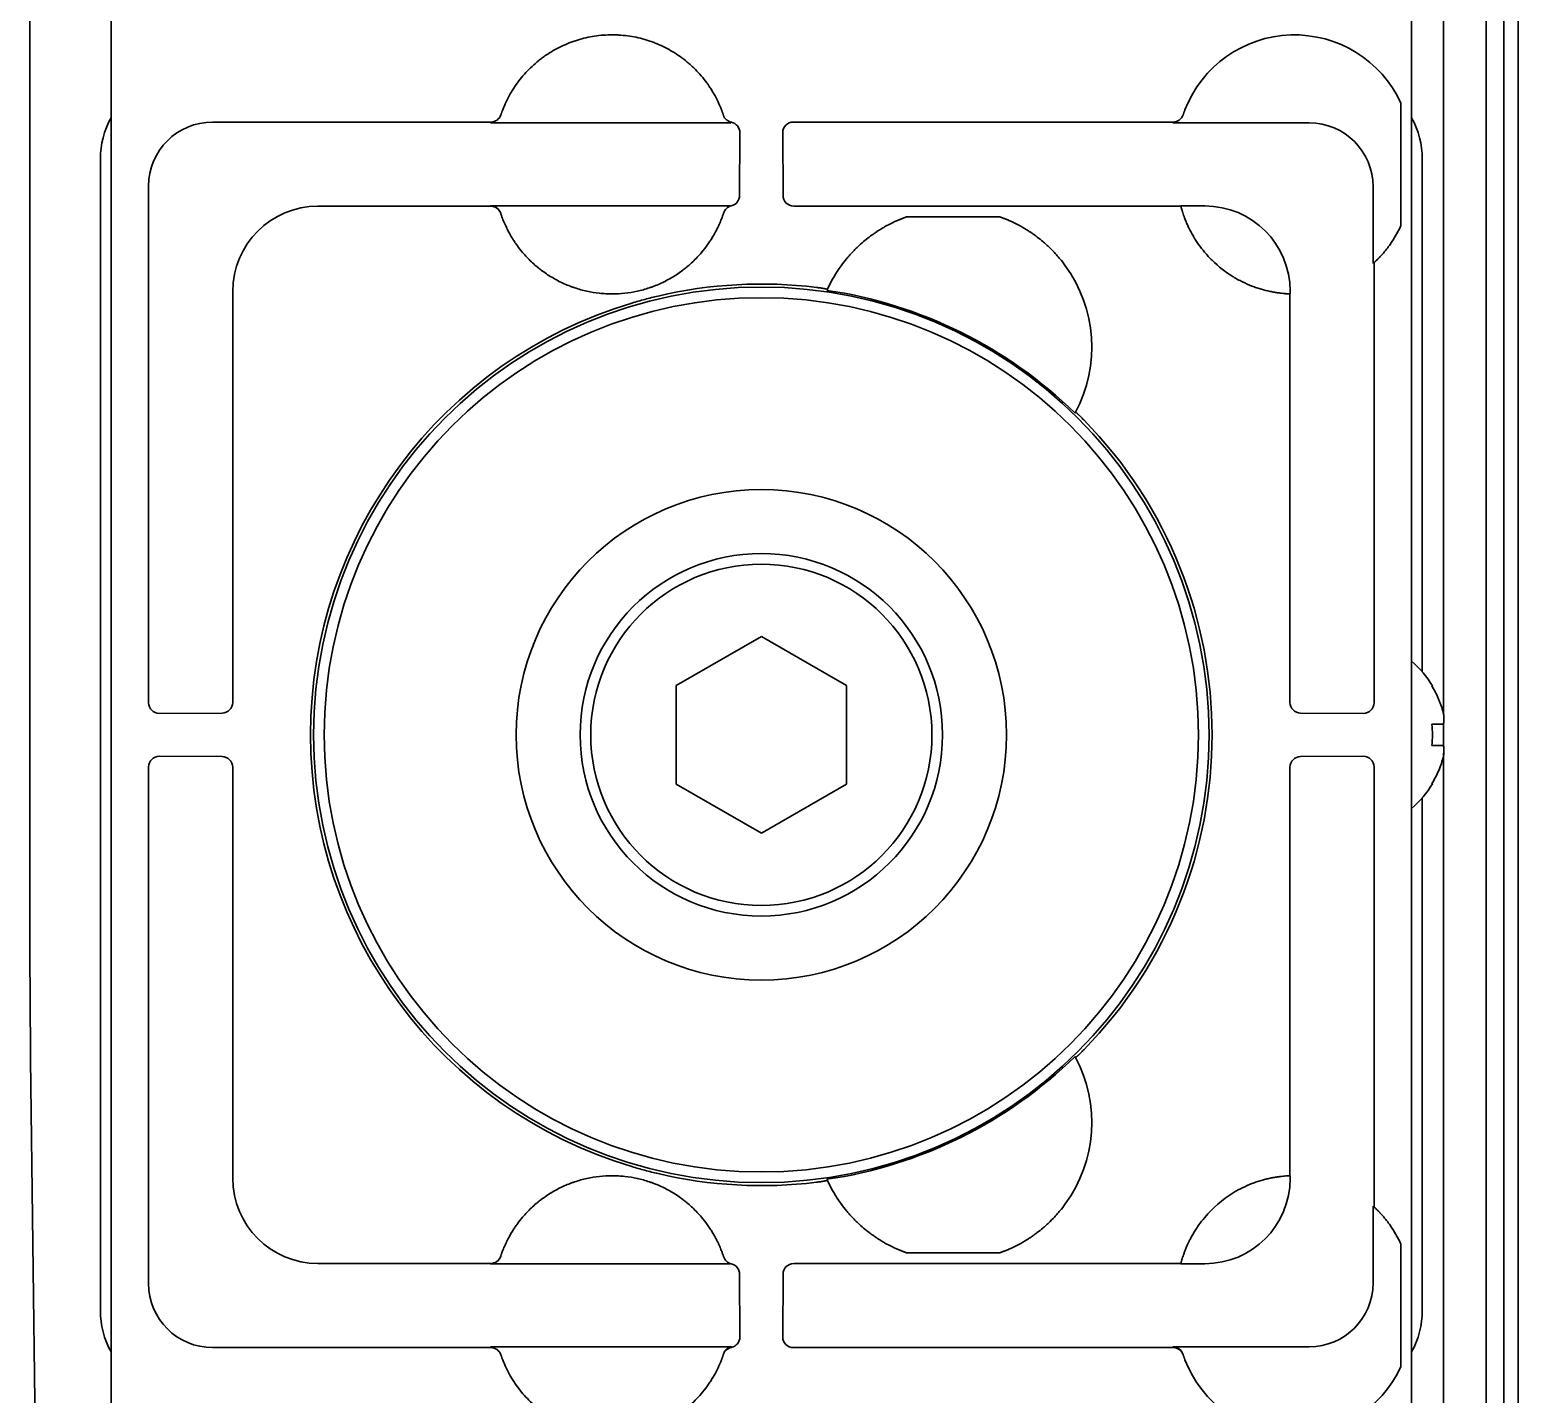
# Model space of a CAD drawing. Extents: x 5987 to 10491, y -672 to 3708.
# Drawn here: x 9164.8 to 9234.6, y 3495.4 to 3559.4 of the extents above; entities that cross this region are included whole.
import ezdxf

# ---------------------------------------------------------------- set-up
doc = ezdxf.new("R2010")
doc.units = 0
doc.header["$LTSCALE"] = 5
doc.layers.add('1', color=7, linetype='CONTINUOUS', true_color=0xffffff)

msp = doc.modelspace()

# ---------------------------------------------------------------- linework, layer by layer
at = {"layer": '1', "color": 7, "linetype": 'Continuous', "lineweight": 35}
for p, q in [((9233.073, 2751.526), (9233.073, 3571.526)), ((9234.573, 3079.226), (9234.573, 3570.726)), ((9164.761, 3569.704), (9164.761, 3518.724)), ((9231.073, 3568.108), (9231.073, 3527.375)), ((9233.894, 3567.726), (9233.894, 3080.226)), ((9168.573, 3564.827), (9168.573, 3487.826)), ((9229.573, 3487.826), (9229.573, 3564.827)), ((9229.073, 3555.944), (9229.073, 3550.208)), ((9186.385, 3555.063), (9173.335, 3555.063)), ((9197.547, 3555.024), (9186.372, 3555.024)), ((9186.859, 3555.404), (9186.854, 3555.389)), ((9218.385, 3555.063), (9200.579, 3555.063)), ((9224.771, 3555.024), (9218.372, 3555.024)), ((9218.859, 3555.404), (9218.859, 3555.405)), ((9218.86, 3555.407), (9218.864, 3555.418)), ((9198.051, 3551.619), (9198.066, 3554.563)), ((9200.079, 3554.563), (9200.094, 3551.616)), ((9168.073, 3553.327), (9168.073, 3499.326)), ((9230.073, 3529.278), (9230.073, 3553.327)), ((9170.336, 3552.064), (9170.336, 3527.832)), ((9227.77, 3548.428), (9227.77, 3552.024)), ((9178.279, 3551.119), (9186.375, 3551.119)), ((9186.372, 3551.128), (9197.617, 3551.128)), ((9186.848, 3550.781), (9186.848, 3550.781)), ((9200.594, 3551.119), (9205.288, 3551.119)), ((9205.288, 3551.119), (9205.385, 3551.119)), ((9205.882, 3551.12), (9205.385, 3551.119)), ((9205.883, 3551.12), (9210.263, 3551.12)), ((9210.263, 3550.62), (9205.883, 3550.62)), ((9210.263, 3551.12), (9210.761, 3551.119)), ((9210.761, 3551.119), (9210.858, 3551.119)), ((9210.858, 3551.119), (9218.749, 3551.119)), ((9218.749, 3551.119), (9218.747, 3551.128)), ((9218.747, 3551.128), (9219.876, 3551.128)), ((9227.77, 3548.428), (9227.81, 3548.464)), ((9227.81, 3527.832), (9227.81, 3548.464)), ((9223.875, 3547.129), (9223.875, 3547.003)), ((9174.28, 3527.847), (9174.28, 3547.12)), ((9223.875, 3547.003), (9223.866, 3547.004)), ((9223.866, 3547.004), (9223.866, 3527.847)), ((9195.073, 3528.636), (9199.073, 3530.945)), ((9199.073, 3530.945), (9203.073, 3528.636)), ((9195.073, 3524.017), (9195.073, 3528.636)), ((9203.073, 3528.636), (9203.073, 3524.017)), ((9230.518, 3528.626), (9230.551, 3528.626)), ((9170.836, 3527.333), (9173.78, 3527.348)), ((9224.363, 3527.348), (9227.31, 3527.333)), ((9231.073, 3525.82), (9231.073, 3526.821)), ((9170.336, 3524.82), (9170.336, 3500.589)), ((9173.78, 3525.305), (9170.836, 3525.32)), ((9174.28, 3505.533), (9174.28, 3524.805)), ((9223.866, 3524.805), (9223.866, 3505.649)), ((9227.31, 3525.32), (9224.363, 3525.305)), ((9227.81, 3504.188), (9227.81, 3524.82)), ((9231.073, 2864.787), (9231.073, 3525.467)), ((9199.073, 3521.707), (9195.073, 3524.017)), ((9203.073, 3524.017), (9199.073, 3521.707)), ((9230.551, 3524.026), (9230.518, 3524.026)), ((9230.073, 3499.326), (9230.073, 3523.374)), ((9164.803, 3511.105), (9165.073, 3489.055)), ((9223.866, 3505.649), (9223.875, 3505.649)), ((9223.875, 3505.649), (9223.875, 3505.523)), ((9227.77, 3500.628), (9227.77, 3504.224)), ((9186.849, 3501.873), (9186.849, 3501.873)), ((9205.883, 3502.033), (9210.263, 3502.033)), ((9229.073, 3502.444), (9229.073, 3496.708)), ((9186.375, 3501.533), (9178.279, 3501.533)), ((9197.617, 3501.524), (9186.372, 3501.524)), ((9205.288, 3501.533), (9200.594, 3501.533)), ((9205.385, 3501.533), (9205.288, 3501.533)), ((9205.882, 3501.533), (9205.385, 3501.533)), ((9210.263, 3501.533), (9205.883, 3501.533)), ((9210.761, 3501.533), (9210.263, 3501.533)), ((9210.858, 3501.533), (9210.761, 3501.533)), ((9218.749, 3501.533), (9210.858, 3501.533)), ((9218.747, 3501.524), (9218.749, 3501.533)), ((9219.876, 3501.524), (9218.747, 3501.524)), ((9198.066, 3498.089), (9198.051, 3501.036)), ((9200.094, 3501.036), (9200.079, 3498.089)), ((9173.335, 3497.589), (9186.385, 3497.589)), ((9186.372, 3497.628), (9197.547, 3497.628)), ((9200.579, 3497.589), (9218.385, 3497.589)), ((9218.372, 3497.628), (9224.771, 3497.628)), ((9186.852, 3497.27), (9186.859, 3497.248))]:
    msp.add_line(p, q, dxfattribs=at)
for radius in [21, 20.5, 11.5, 8.5, 8]:
    msp.add_circle((9199.073, 3526.326), radius, dxfattribs=at)
for centre, radius, start, end in [((9224.073, 3553.652), 5.5, 24.61998, 158.89304), ((9224.073, 3552.5), 5.5, 324.66876, 335.38002), ((9224.073, 3552.5), 5.5, 225.48558, 238.47399), ((9208.073, 3544.5), 6.5, 143.94816, 155.25902), ((9208.073, 3544.5), 6.5, 332.04966, 36.05184), ((9199.073, 3526.326), 21.14, 82.96937, 103.24939), ((9199.073, 3526.326), 21.07, 45.69792, 81.61076), ((9199.073, 3526.326), 21.14, 106.69802, 253.30233), ((9199.073, 3526.326), 21.14, 315.6607, 44.3393), ((9226.453, 3526.127), 4.8, 31.37271, 49.458), ((9226.453, 3526.525), 4.8, 310.542, 328.62729), ((9199.073, 3526.326), 21.07, 278.38924, 314.30208), ((9208.073, 3508.152), 6.5, 323.94816, 27.95034), ((9199.073, 3526.326), 21.14, 256.75031, 277.03063), ((9208.073, 3508.152), 6.5, 204.74098, 216.05184), ((9224.073, 3500.152), 5.5, 121.52607, 139.88439), ((9224.073, 3500.152), 5.5, 24.61998, 35.33124), ((9224.073, 3499), 5.5, 201.10696, 335.38002)]:
    msp.add_arc(centre, radius, start, end, dxfattribs=at)
for centre, major_axis, ratio, start_param, end_param in [((9172.073, 3553.326), (-2.829, 2.829), 0.999695, 0.279915, 0.785246), ((9173.336, 3552.063), (-2.122, 2.122), 0.999543, 5.497939, 7.068431), ((9186.385, 3555.563), (-0.474, 0.158), 0.999831, 1.892032, 3.138921), ((9197.768, 3555.543), (0.477, 0.15), 0.999767, 3.157291, 4.205088), ((9197.547, 3554.524), (0.224, 0.447), 0.99981, 0.22534, 0.463541), ((9197.566, 3554.563), (0.224, 0.448), 0.999239, 5.176082, 6.544021), ((9200.579, 3554.563), (-0.224, 0.448), 0.999239, 5.819644, 7.390288), ((9218.385, 3555.563), (-0.474, 0.159), 0.999831, 1.894839, 3.141593), ((9224.071, 3553.653), (1.747, 5.214), 0.99983, 1.569957, 1.576869), ((9224.77, 3552.023), (2.122, 2.122), 0.999695, 5.497939, 7.068431), ((9226.072, 3553.326), (2.829, 2.829), 0.999695, 5.497939, 6.003271), ((9197.551, 3551.619), (-0.447, -0.224), 0.99981, 1.330368, 2.677899), ((9200.594, 3551.619), (0.447, -0.224), 0.99981, 3.605286, 5.17593), ((9178.28, 3547.119), (2.828, 2.828), 0.999924, 0.78555, 2.356042), ((9186.375, 3550.619), (-0.475, -0.156), 0.999831, 3.142574, 4.3946), ((9197.779, 3550.645), (-0.476, 0.155), 0.999754, 5.263357, 6.293203), ((9219.875, 3547.128), (-2.829, -2.829), 0.999695, 2.356347, 3.926839), ((13898.254, 2741.285), (-4696.559, 804.417), 0.03512, 6.273761, 6.274076), ((5726.45, 6788.148), (-3486.444, 3247.993), 0.03512, 3.150702, 3.151017), ((9170.836, 3527.833), (0.448, 0.224), 0.999239, 2.678052, 4.248696), ((9173.78, 3527.847), (0.224, 0.447), 0.99981, 3.605286, 5.17593), ((9224.366, 3527.847), (-0.224, 0.447), 0.99981, 1.107255, 2.677899), ((9227.31, 3527.833), (-0.448, 0.224), 0.999239, 2.03449, 3.605134), ((9170.836, 3524.82), (-0.448, 0.224), 0.999239, 5.176082, 6.746726), ((9173.78, 3524.805), (0.224, -0.447), 0.99981, 1.107255, 2.677899), ((9224.366, 3524.805), (-0.224, -0.447), 0.99981, 3.605286, 5.17593), ((9227.31, 3524.82), (0.448, 0.224), 0.999239, 5.819644, 7.390288), ((9164.993, 3518.696), (0, -13.263), 0.017456, 4.710282, 5.321818), ((5726.45, 264.504), (3486.444, 3247.993), 0.03512, 6.273761, 6.274076), ((9178.28, 3505.533), (-2.828, 2.828), 0.999924, 0.78555, 2.356042), ((13898.254, 4311.368), (4696.559, 804.417), 0.03512, 3.150702, 3.151017), ((9219.875, 3505.524), (-2.829, 2.829), 0.999695, 2.356347, 3.926839), ((9225.772, -3722.486), (0, 7227.617), 0.017452, 6.267025, 6.267338), ((9186.375, 3502.033), (0.475, -0.156), 0.999831, 5.030486, 6.282512), ((9197.779, 3502.007), (0.476, 0.155), 0.999754, 3.133975, 4.161422), ((9197.551, 3501.033), (-0.447, 0.224), 0.99981, 3.605286, 4.952817), ((9200.594, 3501.033), (0.447, 0.224), 0.99981, 1.107255, 2.677899), ((9173.336, 3500.59), (2.122, 2.122), 0.999543, 2.356347, 3.926839), ((9224.77, 3500.629), (2.122, -2.122), 0.999695, 5.497939, 7.068431), ((9172.073, 3499.327), (-2.829, -2.829), 0.999695, 5.497939, 6.003271), ((9226.072, 3499.327), (2.829, -2.829), 0.999695, 0.279915, 0.785246), ((9186.385, 3497.089), (-0.475, -0.157), 0.999831, 3.145682, 4.39242), ((9197.767, 3497.109), (0.473, -0.161), 0.999761, 2.10121, 3.149501), ((9197.547, 3498.129), (-0.224, 0.447), 0.99981, 2.678052, 2.916971), ((9197.566, 3498.089), (-0.224, 0.448), 0.999239, 2.880101, 4.248696), ((9200.579, 3498.089), (0.224, 0.448), 0.999239, 2.03449, 3.605134), ((9224.074, 3499.5), (5.684, 1.924), 0.999938, 3.132345, 3.139281), ((9218.385, 3497.089), (-0.474, -0.159), 0.999831, 3.141593, 4.388346), ((9224.081, 3499.002), (5.228, 1.734), 0.999252, 3.138522, 3.145428)]:
    msp.add_ellipse(centre, major_axis=major_axis, ratio=ratio, start_param=start_param, end_param=end_param, dxfattribs=at)
for points, knots in [([(9197.206, 3555.629), (9197.106, 3555.889), (9196.987, 3556.139), (9196.833, 3556.41), (9196.815, 3556.44), (9196.78, 3556.499), (9196.762, 3556.529), (9196.707, 3556.617), (9196.669, 3556.676), (9196.553, 3556.847), (9196.472, 3556.958), (9196.216, 3557.281), (9196.031, 3557.483), (9195.779, 3557.718), (9195.702, 3557.787), (9195.623, 3557.855), (9195.57, 3557.899), (9195.543, 3557.921), (9195.407, 3558.03), (9195.297, 3558.112), (9194.956, 3558.345), (9194.719, 3558.483), (9194.348, 3558.663), (9194.222, 3558.718), (9194.061, 3558.782), (9194.029, 3558.794), (9193.964, 3558.818), (9193.931, 3558.83), (9193.833, 3558.865), (9193.767, 3558.886), (9193.438, 3558.989), (9193.17, 3559.05), (9192.764, 3559.112), (9192.627, 3559.127), (9192.421, 3559.143), (9192.318, 3559.149), (9192.214, 3559.152), (9192.144, 3559.153), (9192.11, 3559.153), (9191.797, 3559.154), (9191.523, 3559.133), (9190.981, 3559.051), (9190.713, 3558.99), (9190.416, 3558.898), (9190.383, 3558.887), (9190.317, 3558.866), (9190.284, 3558.854), (9190.186, 3558.82), (9190.121, 3558.796), (9189.928, 3558.72), (9189.802, 3558.665), (9189.432, 3558.485), (9189.194, 3558.348), (9188.91, 3558.153), (9188.826, 3558.093), (9188.743, 3558.031), (9188.688, 3557.988), (9188.66, 3557.967), (9188.525, 3557.858), (9188.421, 3557.768), (9188.119, 3557.486), (9187.933, 3557.285), (9187.677, 3556.962), (9187.596, 3556.851), (9187.499, 3556.707), (9187.48, 3556.679), (9187.442, 3556.62), (9187.423, 3556.591), (9187.368, 3556.503), (9187.333, 3556.443), (9187.161, 3556.142), (9187.042, 3555.893), (9186.942, 3555.633)], [0, 0, 0, 0, 0.0625, 0.0625, 0.070313, 0.070313, 0.078125, 0.078125, 0.09375, 0.09375, 0.125, 0.125, 0.1875, 0.1875, 0.203125, 0.210937, 0.210937, 0.21875, 0.21875, 0.25, 0.25, 0.3125, 0.3125, 0.34375, 0.34375, 0.351562, 0.351562, 0.359375, 0.359375, 0.375, 0.375, 0.4375, 0.4375, 0.46875, 0.46875, 0.484375, 0.492187, 0.492187, 0.5, 0.5, 0.5625, 0.5625, 0.625, 0.625, 0.632812, 0.632812, 0.640625, 0.640625, 0.65625, 0.65625, 0.6875, 0.6875, 0.75, 0.75, 0.765625, 0.773438, 0.773438, 0.78125, 0.78125, 0.8125, 0.8125, 0.875, 0.875, 0.90625, 0.90625, 0.914063, 0.914063, 0.921875, 0.921875, 0.9375, 0.9375, 1, 1, 1, 1]), ([(9186.942, 3555.633), (9186.936, 3555.618), (9186.93, 3555.603), (9186.922, 3555.581), (9186.919, 3555.574), (9186.914, 3555.56), (9186.911, 3555.553), (9186.904, 3555.532), (9186.899, 3555.519), (9186.892, 3555.5), (9186.89, 3555.494), (9186.886, 3555.483), (9186.884, 3555.477), (9186.879, 3555.461), (9186.875, 3555.452), (9186.87, 3555.435), (9186.867, 3555.428), (9186.864, 3555.419), (9186.863, 3555.417), (9186.862, 3555.412), (9186.861, 3555.411), (9186.86, 3555.406), (9186.859, 3555.404), (9186.859, 3555.404)], [0, 0, 0, 0, 0.125, 0.125, 0.1875, 0.1875, 0.25, 0.25, 0.375, 0.375, 0.4375, 0.4375, 0.5, 0.5, 0.625, 0.625, 0.75, 0.75, 0.8125, 0.8125, 0.875, 0.875, 1, 1, 1, 1]), ([(9197.293, 3555.385), (9197.293, 3555.386), (9197.292, 3555.388), (9197.291, 3555.393), (9197.29, 3555.395), (9197.288, 3555.4), (9197.287, 3555.403), (9197.284, 3555.413), (9197.281, 3555.421), (9197.277, 3555.434), (9197.275, 3555.439), (9197.272, 3555.45), (9197.27, 3555.455), (9197.264, 3555.472), (9197.259, 3555.484), (9197.25, 3555.511), (9197.245, 3555.524), (9197.237, 3555.546), (9197.235, 3555.553), (9197.229, 3555.568), (9197.226, 3555.575), (9197.218, 3555.598), (9197.212, 3555.614), (9197.206, 3555.629)], [0, 0, 0, 0, 0.125, 0.125, 0.1875, 0.1875, 0.25, 0.25, 0.375, 0.375, 0.4375, 0.4375, 0.5, 0.5, 0.625, 0.625, 0.75, 0.75, 0.8125, 0.8125, 0.875, 0.875, 1, 1, 1, 1]), ([(9218.942, 3555.633), (9218.939, 3555.626), (9218.936, 3555.618), (9218.93, 3555.603), (9218.928, 3555.596), (9218.919, 3555.574), (9218.914, 3555.56), (9218.904, 3555.532), (9218.899, 3555.519), (9218.892, 3555.5), (9218.89, 3555.494), (9218.886, 3555.482), (9218.884, 3555.477), (9218.879, 3555.461), (9218.875, 3555.452), (9218.87, 3555.435), (9218.867, 3555.428), (9218.863, 3555.416), (9218.862, 3555.412), (9218.86, 3555.407), (9218.86, 3555.406), (9218.859, 3555.405), (9218.859, 3555.404), (9218.859, 3555.404)], [0, 0, 0, 0, 0.0625, 0.0625, 0.125, 0.125, 0.25, 0.25, 0.375, 0.375, 0.4375, 0.4375, 0.5, 0.5, 0.625, 0.625, 0.75, 0.75, 0.875, 0.875, 0.9375, 0.9375, 1, 1, 1, 1]), ([(9186.372, 3551.128), (9186.398, 3551.128), (9186.45, 3551.124), (9186.501, 3551.112), (9186.539, 3551.1), (9186.551, 3551.096), (9186.575, 3551.086), (9186.587, 3551.08), (9186.622, 3551.063), (9186.644, 3551.049), (9186.676, 3551.026), (9186.686, 3551.018), (9186.706, 3551.001), (9186.716, 3550.992), (9186.743, 3550.964), (9186.76, 3550.945), (9186.791, 3550.903), (9186.805, 3550.88), (9186.829, 3550.834), (9186.839, 3550.809), (9186.847, 3550.784)], [0, 0, 0, 0, 0.125, 0.25, 0.25, 0.3125, 0.3125, 0.375, 0.375, 0.5, 0.5, 0.5625, 0.5625, 0.625, 0.625, 0.75, 0.75, 0.875, 0.875, 1, 1, 1, 1]), ([(9186.375, 3551.119), (9186.375, 3551.121), (9186.374, 3551.122), (9186.373, 3551.125), (9186.373, 3551.127), (9186.372, 3551.128)], [0, 0, 0, 0, 0.499999, 0.499999, 1, 1, 1, 1]), ([(9186.85, 3550.776), (9186.85, 3550.775), (9186.853, 3550.766), (9186.863, 3550.735), (9186.875, 3550.703), (9186.883, 3550.678), (9186.885, 3550.673), (9186.889, 3550.663), (9186.891, 3550.657), (9186.897, 3550.641), (9186.901, 3550.629), (9186.915, 3550.591), (9186.935, 3550.535), (9186.962, 3550.468), (9186.983, 3550.414), (9186.991, 3550.396), (9187.007, 3550.357), (9187.016, 3550.337), (9187.042, 3550.276), (9187.062, 3550.233), (9187.124, 3550.099), (9187.171, 3550.002), (9187.241, 3549.874), (9187.255, 3549.848), (9187.284, 3549.795), (9187.299, 3549.769), (9187.345, 3549.69), (9187.377, 3549.637), (9187.444, 3549.53), (9187.479, 3549.476), (9187.534, 3549.394), (9187.553, 3549.367), (9187.591, 3549.313), (9187.61, 3549.286), (9187.708, 3549.151), (9187.791, 3549.046), (9187.879, 3548.943)], [0, 0, 0, 0, 0.0625, 0.125, 0.1875, 0.1875, 0.203125, 0.203125, 0.21875, 0.21875, 0.25, 0.25, 0.3125, 0.375, 0.375, 0.40625, 0.40625, 0.4375, 0.4375, 0.5, 0.5, 0.625, 0.625, 0.65625, 0.65625, 0.6875, 0.6875, 0.75, 0.75, 0.8125, 0.8125, 0.84375, 0.84375, 0.875, 0.875, 1, 1, 1, 1]), ([(9197.111, 3550.295), (9197.145, 3550.372), (9197.173, 3550.442), (9197.21, 3550.535), (9197.221, 3550.564), (9197.236, 3550.604), (9197.24, 3550.617), (9197.249, 3550.642), (9197.253, 3550.653), (9197.273, 3550.708), (9197.284, 3550.742), (9197.296, 3550.776), (9197.299, 3550.785), (9197.302, 3550.794), (9197.302, 3550.796), (9197.303, 3550.799), (9197.304, 3550.8), (9197.304, 3550.8)], [0, 0, 0, 0, 0.25, 0.25, 0.375, 0.375, 0.4375, 0.4375, 0.5, 0.5, 0.75, 0.75, 0.875, 0.875, 0.9375, 0.9375, 1, 1, 1, 1]), ([(9219.866, 3548.957), (9219.764, 3549.078), (9219.669, 3549.201), (9219.536, 3549.389), (9219.494, 3549.452), (9219.433, 3549.547), (9219.403, 3549.594), (9219.374, 3549.642), (9219.354, 3549.674), (9219.345, 3549.689), (9219.261, 3549.832), (9219.195, 3549.956), (9219.108, 3550.133), (9219.08, 3550.191), (9219.042, 3550.276), (9219.024, 3550.318), (9219.006, 3550.359), (9218.995, 3550.387), (9218.989, 3550.4), (9218.94, 3550.52), (9218.904, 3550.617), (9218.86, 3550.745), (9218.847, 3550.785), (9218.832, 3550.832), (9218.829, 3550.841), (9218.823, 3550.859), (9218.821, 3550.868), (9218.813, 3550.893), (9218.808, 3550.909), (9218.794, 3550.955), (9218.779, 3551.009), (9218.768, 3551.049), (9218.761, 3551.073), (9218.759, 3551.081), (9218.756, 3551.093), (9218.754, 3551.099), (9218.751, 3551.112), (9218.749, 3551.118), (9218.749, 3551.119)], [0, 0, 0, 0, 0.125, 0.125, 0.1875, 0.1875, 0.21875, 0.234375, 0.234375, 0.25, 0.25, 0.375, 0.375, 0.4375, 0.4375, 0.46875, 0.484375, 0.484375, 0.5, 0.5, 0.625, 0.625, 0.6875, 0.6875, 0.703125, 0.703125, 0.71875, 0.71875, 0.75, 0.75, 0.8125, 0.875, 0.875, 0.90625, 0.90625, 0.9375, 0.9375, 1, 1, 1, 1]), ([(9196.265, 3548.943), (9196.361, 3549.057), (9196.452, 3549.173), (9196.58, 3549.35), (9196.621, 3549.41), (9196.67, 3549.484), (9196.68, 3549.499), (9196.699, 3549.529), (9196.709, 3549.544), (9196.738, 3549.589), (9196.756, 3549.619), (9196.846, 3549.766), (9196.909, 3549.881), (9196.979, 3550.017), (9196.993, 3550.044), (9197.019, 3550.097), (9197.032, 3550.123), (9197.068, 3550.2), (9197.09, 3550.249), (9197.111, 3550.295)], [0, 0, 0, 0, 0.25, 0.25, 0.375, 0.375, 0.40625, 0.40625, 0.4375, 0.4375, 0.5, 0.5, 0.75, 0.75, 0.8125, 0.8125, 0.875, 0.875, 1, 1, 1, 1]), ([(9204.813, 3550.123), (9204.788, 3550.109), (9204.759, 3550.092), (9204.696, 3550.054), (9204.662, 3550.033), (9204.608, 3549.999), (9204.589, 3549.987), (9204.551, 3549.963), (9204.532, 3549.951), (9204.473, 3549.912), (9204.433, 3549.885), (9204.35, 3549.828), (9204.307, 3549.798), (9204.221, 3549.736), (9204.177, 3549.703), (9204.044, 3549.602), (9203.955, 3549.53), (9203.776, 3549.378), (9203.686, 3549.297), (9203.551, 3549.169), (9203.506, 3549.125), (9203.438, 3549.057), (9203.415, 3549.034), (9203.371, 3548.987), (9203.348, 3548.964), (9203.304, 3548.916), (9203.281, 3548.892), (9203.237, 3548.843), (9203.171, 3548.77), (9203.107, 3548.694), (9202.98, 3548.541), (9202.898, 3548.435), (9202.818, 3548.325)], [0, 0, 0, 0, 0.0625, 0.0625, 0.125, 0.125, 0.15625, 0.15625, 0.1875, 0.1875, 0.25, 0.25, 0.3125, 0.3125, 0.375, 0.375, 0.5, 0.5, 0.625, 0.625, 0.6875, 0.6875, 0.71875, 0.71875, 0.75, 0.75, 0.78125, 0.78125, 0.8125, 0.875, 0.875, 1, 1, 1, 1]), ([(9213.328, 3548.325), (9213.248, 3548.435), (9213.166, 3548.541), (9213.059, 3548.67), (9213.037, 3548.696), (9212.994, 3548.746), (9212.972, 3548.771), (9212.907, 3548.845), (9212.863, 3548.894), (9212.731, 3549.035), (9212.642, 3549.124), (9212.507, 3549.253), (9212.462, 3549.294), (9212.394, 3549.355), (9212.371, 3549.376), (9212.326, 3549.415), (9212.303, 3549.435), (9212.19, 3549.531), (9212.1, 3549.603), (9211.968, 3549.703), (9211.925, 3549.736), (9211.839, 3549.798), (9211.797, 3549.827), (9211.735, 3549.87), (9211.714, 3549.884), (9211.673, 3549.912), (9211.653, 3549.925), (9211.594, 3549.963), (9211.556, 3549.988), (9211.502, 3550.022), (9211.484, 3550.033), (9211.45, 3550.053), (9211.434, 3550.063), (9211.387, 3550.092), (9211.358, 3550.109), (9211.333, 3550.123)], [0, 0, 0, 0, 0.125, 0.125, 0.15625, 0.15625, 0.1875, 0.1875, 0.25, 0.25, 0.375, 0.375, 0.4375, 0.4375, 0.46875, 0.46875, 0.5, 0.5, 0.625, 0.625, 0.6875, 0.6875, 0.75, 0.75, 0.78125, 0.78125, 0.8125, 0.8125, 0.875, 0.875, 0.90625, 0.90625, 0.9375, 0.9375, 1, 1, 1, 1]), ([(9228.56, 3549.319), (9228.524, 3549.268), (9228.487, 3549.218), (9228.412, 3549.12), (9228.375, 3549.072), (9228.298, 3548.978), (9228.259, 3548.932), (9228.201, 3548.865), (9228.181, 3548.843), (9228.143, 3548.8), (9228.124, 3548.779), (9228.086, 3548.739), (9228.067, 3548.719), (9228.04, 3548.69), (9228.031, 3548.681), (9228.013, 3548.663), (9228.005, 3548.654), (9227.961, 3548.61), (9227.93, 3548.579), (9227.896, 3548.546), (9227.889, 3548.539), (9227.877, 3548.527), (9227.871, 3548.522), (9227.854, 3548.506), (9227.844, 3548.497), (9227.832, 3548.485), (9227.829, 3548.482), (9227.822, 3548.476), (9227.82, 3548.474), (9227.813, 3548.467), (9227.811, 3548.465), (9227.81, 3548.464)], [0, 0, 0, 0, 0.125, 0.125, 0.25, 0.25, 0.375, 0.375, 0.4375, 0.4375, 0.5, 0.5, 0.5625, 0.5625, 0.59375, 0.59375, 0.625, 0.625, 0.75, 0.75, 0.78125, 0.78125, 0.8125, 0.8125, 0.875, 0.875, 0.90625, 0.90625, 0.9375, 0.9375, 1, 1, 1, 1]), ([(9187.879, 3548.943), (9188.009, 3548.79), (9188.146, 3548.645), (9188.363, 3548.44), (9188.437, 3548.373), (9188.552, 3548.276), (9188.59, 3548.244), (9188.668, 3548.182), (9188.708, 3548.151), (9188.906, 3548), (9189.07, 3547.889), (9189.409, 3547.686), (9189.583, 3547.593), (9189.853, 3547.469), (9189.944, 3547.429), (9190.083, 3547.374), (9190.13, 3547.356), (9190.224, 3547.322), (9190.271, 3547.305), (9190.508, 3547.226), (9190.699, 3547.173), (9191.085, 3547.088), (9191.28, 3547.056), (9191.575, 3547.024), (9191.674, 3547.016), (9191.823, 3547.008), (9191.872, 3547.006), (9191.972, 3547.003), (9192.022, 3547.002), (9192.272, 3547.002), (9192.47, 3547.013), (9192.864, 3547.056), (9193.058, 3547.088), (9193.445, 3547.173), (9193.636, 3547.226), (9193.873, 3547.306), (9193.921, 3547.322), (9194.014, 3547.357), (9194.154, 3547.41), (9194.29, 3547.469), (9194.56, 3547.593), (9194.734, 3547.686), (9195.073, 3547.889), (9195.237, 3548), (9195.436, 3548.151), (9195.476, 3548.182), (9195.554, 3548.245), (9195.669, 3548.34), (9195.781, 3548.44), (9195.998, 3548.645), (9196.135, 3548.79), (9196.265, 3548.943)], [0, 0, 0, 0, 0.0625, 0.0625, 0.09375, 0.09375, 0.109375, 0.109375, 0.125, 0.125, 0.1875, 0.1875, 0.25, 0.25, 0.28125, 0.28125, 0.296875, 0.296875, 0.3125, 0.3125, 0.375, 0.375, 0.4375, 0.4375, 0.46875, 0.46875, 0.484375, 0.484375, 0.5, 0.5, 0.5625, 0.5625, 0.625, 0.625, 0.6875, 0.6875, 0.703125, 0.703125, 0.71875, 0.75, 0.75, 0.8125, 0.8125, 0.875, 0.875, 0.890625, 0.890625, 0.90625, 0.9375, 0.9375, 1, 1, 1, 1]), ([(9202.169, 3547.22), (9202.17, 3547.221), (9202.167, 3547.223), (9202.158, 3547.226), (9202.154, 3547.227), (9202.146, 3547.229), (9202.144, 3547.23), (9202.138, 3547.231), (9202.135, 3547.232), (9202.119, 3547.235), (9202.103, 3547.239), (9202.075, 3547.244), (9202.065, 3547.246), (9202.043, 3547.25), (9202.021, 3547.254), (9201.996, 3547.258), (9201.97, 3547.263), (9201.956, 3547.265), (9201.914, 3547.272), (9201.885, 3547.276), (9201.839, 3547.283), (9201.823, 3547.285), (9201.792, 3547.29), (9201.775, 3547.292), (9201.727, 3547.298), (9201.694, 3547.303), (9201.66, 3547.307)], [0, 0, 0, 0, 0.125, 0.125, 0.1875, 0.1875, 0.21875, 0.21875, 0.25, 0.25, 0.375, 0.375, 0.4375, 0.4375, 0.5, 0.5625, 0.5625, 0.625, 0.625, 0.75, 0.75, 0.8125, 0.8125, 0.875, 0.875, 1, 1, 1, 1]), ([(9222.931, 3547.12), (9222.801, 3547.147), (9222.666, 3547.181), (9222.453, 3547.243), (9222.381, 3547.266), (9222.27, 3547.303), (9222.233, 3547.316), (9222.158, 3547.344), (9222.121, 3547.358), (9221.933, 3547.43), (9221.783, 3547.496), (9221.598, 3547.588), (9221.561, 3547.607), (9221.487, 3547.645), (9221.45, 3547.665), (9221.341, 3547.726), (9221.268, 3547.768), (9221.197, 3547.812)], [0, 0, 0, 0, 0.25, 0.25, 0.375, 0.375, 0.4375, 0.4375, 0.5, 0.5, 0.75, 0.75, 0.8125, 0.8125, 0.875, 0.875, 1, 1, 1, 1]), ([(9194.228, 3546.903), (9194.125, 3546.879), (9194.022, 3546.854), (9193.816, 3546.802), (9193.611, 3546.749), (9193.406, 3546.692), (9193.202, 3546.635), (9193.1, 3546.605), (9192.999, 3546.574)], [0, 0, 0, 0, 0.25, 0.25, 0.5, 0.75, 0.75, 1, 1, 1, 1]), ([(9223.866, 3547.004), (9223.864, 3547.004), (9223.857, 3547.004), (9223.834, 3547.005), (9223.818, 3547.006), (9223.775, 3547.008), (9223.749, 3547.009), (9223.709, 3547.012), (9223.701, 3547.012), (9223.685, 3547.013), (9223.658, 3547.015), (9223.63, 3547.018), (9223.57, 3547.023), (9223.525, 3547.027), (9223.428, 3547.038), (9223.375, 3547.044), (9223.303, 3547.054), (9223.288, 3547.056), (9223.258, 3547.06), (9223.213, 3547.067), (9223.166, 3547.075), (9223.069, 3547.092), (9223.002, 3547.105), (9222.931, 3547.12)], [0, 0, 0, 0, 0.125, 0.125, 0.25, 0.25, 0.375, 0.375, 0.40625, 0.40625, 0.4375, 0.5, 0.5, 0.625, 0.625, 0.75, 0.75, 0.78125, 0.78125, 0.8125, 0.875, 0.875, 1, 1, 1, 1]), ([(9214.192, 3541.101), (9214.169, 3541.125), (9214.145, 3541.148), (9214.111, 3541.183), (9214.099, 3541.194), (9214.077, 3541.217), (9214.065, 3541.228), (9214.032, 3541.261), (9214.011, 3541.281), (9213.98, 3541.31), (9213.97, 3541.32), (9213.956, 3541.333), (9213.951, 3541.338), (9213.942, 3541.347), (9213.937, 3541.351), (9213.915, 3541.371), (9213.899, 3541.386), (9213.881, 3541.402), (9213.877, 3541.405), (9213.871, 3541.411), (9213.867, 3541.414), (9213.858, 3541.422), (9213.853, 3541.426), (9213.837, 3541.439), (9213.829, 3541.445), (9213.821, 3541.451), (9213.819, 3541.452), (9213.816, 3541.454), (9213.815, 3541.454), (9213.815, 3541.453)], [0, 0, 0, 0, 0.125, 0.125, 0.1875, 0.1875, 0.25, 0.25, 0.375, 0.375, 0.4375, 0.4375, 0.46875, 0.46875, 0.5, 0.5, 0.625, 0.625, 0.65625, 0.65625, 0.6875, 0.6875, 0.75, 0.75, 0.875, 0.875, 0.9375, 0.9375, 1, 1, 1, 1]), ([(9230.518, 3526.826), (9230.642, 3526.826), (9230.75, 3526.826), (9230.888, 3526.826), (9230.93, 3526.826), (9231.006, 3526.826), (9231.039, 3526.826), (9231.069, 3526.826)], [0, 0, 0, 0, 0.5, 0.5, 0.75, 0.75, 1, 1, 1, 1]), ([(9230.518, 3524.026), (9230.642, 3524.229), (9230.75, 3524.439), (9230.888, 3524.764), (9230.93, 3524.874), (9231.006, 3525.097), (9231.039, 3525.211), (9231.069, 3525.326)], [0, 0, 0, 0, 0.5, 0.5, 0.75, 0.75, 1, 1, 1, 1]), ([(9213.815, 3511.199), (9213.815, 3511.198), (9213.818, 3511.199), (9213.826, 3511.205), (9213.83, 3511.207), (9213.836, 3511.212), (9213.838, 3511.214), (9213.842, 3511.217), (9213.845, 3511.219), (9213.858, 3511.23), (9213.87, 3511.241), (9213.891, 3511.26), (9213.899, 3511.267), (9213.915, 3511.281), (9213.932, 3511.297), (9213.95, 3511.314), (9213.97, 3511.332), (9213.98, 3511.341), (9214.01, 3511.371), (9214.032, 3511.391), (9214.065, 3511.424), (9214.076, 3511.435), (9214.099, 3511.457), (9214.111, 3511.469), (9214.145, 3511.504), (9214.169, 3511.527), (9214.192, 3511.551)], [0, 0, 0, 0, 0.125, 0.125, 0.1875, 0.1875, 0.21875, 0.21875, 0.25, 0.25, 0.375, 0.375, 0.4375, 0.4375, 0.5, 0.5625, 0.5625, 0.625, 0.625, 0.75, 0.75, 0.8125, 0.8125, 0.875, 0.875, 1, 1, 1, 1]), ([(9192.999, 3506.078), (9193.101, 3506.047), (9193.202, 3506.018), (9193.406, 3505.96), (9193.611, 3505.904), (9193.816, 3505.85), (9194.022, 3505.799), (9194.125, 3505.773), (9194.228, 3505.749)], [0, 0, 0, 0, 0.25, 0.25, 0.5, 0.75, 0.75, 1, 1, 1, 1]), ([(9196.265, 3503.709), (9196.135, 3503.862), (9195.998, 3504.007), (9195.781, 3504.213), (9195.706, 3504.279), (9195.592, 3504.376), (9195.553, 3504.408), (9195.475, 3504.471), (9195.436, 3504.501), (9195.237, 3504.652), (9195.073, 3504.763), (9194.735, 3504.966), (9194.56, 3505.059), (9194.29, 3505.184), (9194.199, 3505.223), (9194.06, 3505.278), (9194.014, 3505.296), (9193.92, 3505.33), (9193.873, 3505.347), (9193.636, 3505.427), (9193.445, 3505.479), (9193.059, 3505.564), (9192.864, 3505.596), (9192.569, 3505.628), (9192.47, 3505.636), (9192.321, 3505.644), (9192.271, 3505.646), (9192.171, 3505.649), (9192.121, 3505.65), (9191.871, 3505.65), (9191.673, 3505.639), (9191.28, 3505.596), (9191.085, 3505.564), (9190.699, 3505.479), (9190.507, 3505.426), (9190.27, 3505.347), (9190.223, 3505.33), (9190.129, 3505.296), (9189.99, 3505.242), (9189.853, 3505.184), (9189.584, 3505.059), (9189.409, 3504.967), (9189.071, 3504.763), (9188.906, 3504.652), (9188.707, 3504.501), (9188.668, 3504.47), (9188.59, 3504.408), (9188.474, 3504.312), (9188.363, 3504.212), (9188.146, 3504.007), (9188.009, 3503.862), (9187.879, 3503.709)], [0, 0, 0, 0, 0.0625, 0.0625, 0.09375, 0.09375, 0.109375, 0.109375, 0.125, 0.125, 0.1875, 0.1875, 0.25, 0.25, 0.28125, 0.28125, 0.296875, 0.296875, 0.3125, 0.3125, 0.375, 0.375, 0.4375, 0.4375, 0.46875, 0.46875, 0.484375, 0.484375, 0.5, 0.5, 0.5625, 0.5625, 0.625, 0.625, 0.6875, 0.6875, 0.703125, 0.703125, 0.71875, 0.75, 0.75, 0.8125, 0.8125, 0.875, 0.875, 0.890625, 0.890625, 0.90625, 0.9375, 0.9375, 1, 1, 1, 1]), ([(9201.66, 3505.345), (9201.694, 3505.35), (9201.727, 3505.354), (9201.775, 3505.36), (9201.791, 3505.362), (9201.823, 3505.367), (9201.839, 3505.369), (9201.885, 3505.376), (9201.914, 3505.38), (9201.956, 3505.387), (9201.969, 3505.389), (9201.989, 3505.393), (9201.995, 3505.394), (9202.008, 3505.396), (9202.014, 3505.397), (9202.044, 3505.402), (9202.065, 3505.406), (9202.088, 3505.411), (9202.093, 3505.411), (9202.102, 3505.413), (9202.106, 3505.414), (9202.118, 3505.417), (9202.125, 3505.418), (9202.144, 3505.423), (9202.154, 3505.425), (9202.164, 3505.428), (9202.166, 3505.429), (9202.169, 3505.431), (9202.17, 3505.432), (9202.169, 3505.432)], [0, 0, 0, 0, 0.125, 0.125, 0.1875, 0.1875, 0.25, 0.25, 0.375, 0.375, 0.4375, 0.4375, 0.46875, 0.46875, 0.5, 0.5, 0.625, 0.625, 0.65625, 0.65625, 0.6875, 0.6875, 0.75, 0.75, 0.875, 0.875, 0.9375, 0.9375, 1, 1, 1, 1]), ([(9221.197, 3504.841), (9221.268, 3504.884), (9221.34, 3504.926), (9221.485, 3505.007), (9221.559, 3505.045), (9221.779, 3505.154), (9221.928, 3505.22), (9222.116, 3505.293), (9222.154, 3505.307), (9222.21, 3505.328), (9222.229, 3505.334), (9222.267, 3505.347), (9222.36, 3505.38), (9222.451, 3505.408), (9222.593, 3505.45), (9222.663, 3505.469), (9222.8, 3505.504), (9222.866, 3505.519), (9222.931, 3505.533)], [0, 0, 0, 0, 0.125, 0.125, 0.25, 0.25, 0.5, 0.5, 0.5625, 0.5625, 0.59375, 0.59375, 0.625, 0.75, 0.75, 0.875, 0.875, 1, 1, 1, 1]), ([(9222.931, 3505.533), (9223.002, 3505.548), (9223.07, 3505.561), (9223.198, 3505.583), (9223.258, 3505.592), (9223.372, 3505.608), (9223.425, 3505.614), (9223.524, 3505.625), (9223.569, 3505.63), (9223.649, 3505.636), (9223.685, 3505.639), (9223.747, 3505.643), (9223.774, 3505.644), (9223.817, 3505.647), (9223.851, 3505.648), (9223.864, 3505.649), (9223.866, 3505.649)], [0, 0, 0, 0, 0.125, 0.125, 0.25, 0.25, 0.375, 0.375, 0.5, 0.5, 0.625, 0.625, 0.75, 0.75, 0.875, 1, 1, 1, 1]), ([(9202.818, 3504.327), (9202.898, 3504.217), (9202.98, 3504.112), (9203.107, 3503.958), (9203.15, 3503.908), (9203.215, 3503.833), (9203.237, 3503.809), (9203.281, 3503.76), (9203.304, 3503.736), (9203.348, 3503.688), (9203.371, 3503.665), (9203.415, 3503.618), (9203.438, 3503.595), (9203.506, 3503.527), (9203.551, 3503.483), (9203.686, 3503.355), (9203.776, 3503.274), (9203.955, 3503.122), (9204.044, 3503.05), (9204.177, 3502.949), (9204.221, 3502.916), (9204.307, 3502.854), (9204.35, 3502.824), (9204.433, 3502.767), (9204.473, 3502.74), (9204.532, 3502.702), (9204.551, 3502.689), (9204.589, 3502.665), (9204.608, 3502.653), (9204.662, 3502.619), (9204.696, 3502.598), (9204.759, 3502.561), (9204.788, 3502.544), (9204.813, 3502.529)], [0, 0, 0, 0, 0.125, 0.125, 0.1875, 0.1875, 0.21875, 0.21875, 0.25, 0.25, 0.28125, 0.28125, 0.3125, 0.3125, 0.375, 0.375, 0.5, 0.5, 0.625, 0.625, 0.6875, 0.6875, 0.75, 0.75, 0.8125, 0.8125, 0.84375, 0.84375, 0.875, 0.875, 0.9375, 0.9375, 1, 1, 1, 1]), ([(9211.333, 3502.529), (9211.358, 3502.544), (9211.387, 3502.561), (9211.434, 3502.589), (9211.45, 3502.599), (9211.484, 3502.62), (9211.502, 3502.631), (9211.556, 3502.665), (9211.594, 3502.689), (9211.653, 3502.727), (9211.673, 3502.741), (9211.714, 3502.768), (9211.735, 3502.782), (9211.797, 3502.825), (9211.839, 3502.855), (9211.925, 3502.917), (9211.968, 3502.949), (9212.1, 3503.049), (9212.19, 3503.121), (9212.303, 3503.217), (9212.326, 3503.237), (9212.371, 3503.277), (9212.44, 3503.337), (9212.507, 3503.4), (9212.642, 3503.528), (9212.731, 3503.618), (9212.863, 3503.759), (9212.907, 3503.807), (9212.972, 3503.881), (9212.994, 3503.906), (9213.037, 3503.957), (9213.059, 3503.982), (9213.166, 3504.111), (9213.248, 3504.217), (9213.328, 3504.327)], [0, 0, 0, 0, 0.0625, 0.0625, 0.09375, 0.09375, 0.125, 0.125, 0.1875, 0.1875, 0.21875, 0.21875, 0.25, 0.25, 0.3125, 0.3125, 0.375, 0.375, 0.5, 0.5, 0.53125, 0.53125, 0.5625, 0.625, 0.625, 0.75, 0.75, 0.8125, 0.8125, 0.84375, 0.84375, 0.875, 0.875, 1, 1, 1, 1]), ([(9227.81, 3504.188), (9227.811, 3504.187), (9227.813, 3504.185), (9227.822, 3504.177), (9227.828, 3504.171), (9227.84, 3504.16), (9227.844, 3504.156), (9227.854, 3504.147), (9227.859, 3504.142), (9227.876, 3504.126), (9227.888, 3504.114), (9227.909, 3504.094), (9227.916, 3504.087), (9227.931, 3504.073), (9227.938, 3504.065), (9227.962, 3504.042), (9227.978, 3504.026), (9228.012, 3503.991), (9228.03, 3503.973), (9228.057, 3503.944), (9228.066, 3503.934), (9228.085, 3503.915), (9228.094, 3503.905), (9228.141, 3503.854), (9228.18, 3503.812), (9228.238, 3503.745), (9228.257, 3503.722), (9228.296, 3503.676), (9228.316, 3503.653), (9228.374, 3503.581), (9228.412, 3503.533), (9228.487, 3503.434), (9228.524, 3503.384), (9228.56, 3503.333)], [0, 0, 0, 0, 0.0625, 0.0625, 0.125, 0.125, 0.15625, 0.15625, 0.1875, 0.1875, 0.25, 0.25, 0.28125, 0.28125, 0.3125, 0.3125, 0.375, 0.375, 0.4375, 0.4375, 0.46875, 0.46875, 0.5, 0.5, 0.625, 0.625, 0.6875, 0.6875, 0.75, 0.75, 0.875, 0.875, 1, 1, 1, 1]), ([(9187.879, 3503.709), (9187.791, 3503.606), (9187.709, 3503.501), (9187.592, 3503.341), (9187.554, 3503.288), (9187.499, 3503.207), (9187.481, 3503.18), (9187.446, 3503.125), (9187.428, 3503.098), (9187.344, 3502.963), (9187.283, 3502.858), (9187.201, 3502.706), (9187.176, 3502.656), (9187.145, 3502.596), (9187.139, 3502.584), (9187.128, 3502.56), (9187.122, 3502.548), (9187.105, 3502.512), (9187.094, 3502.489), (9187.042, 3502.377), (9187.007, 3502.295), (9186.97, 3502.205), (9186.963, 3502.187), (9186.953, 3502.162), (9186.95, 3502.154), (9186.943, 3502.137), (9186.928, 3502.098), (9186.905, 3502.034), (9186.889, 3501.99), (9186.878, 3501.96), (9186.875, 3501.951), (9186.87, 3501.935), (9186.867, 3501.927), (9186.86, 3501.907), (9186.853, 3501.886), (9186.85, 3501.878), (9186.85, 3501.876)], [0, 0, 0, 0, 0.125, 0.125, 0.1875, 0.1875, 0.21875, 0.21875, 0.25, 0.25, 0.375, 0.375, 0.4375, 0.4375, 0.453125, 0.453125, 0.46875, 0.46875, 0.5, 0.5, 0.625, 0.625, 0.65625, 0.65625, 0.671875, 0.671875, 0.6875, 0.75, 0.8125, 0.8125, 0.84375, 0.84375, 0.875, 0.875, 0.9375, 1, 1, 1, 1]), ([(9197.111, 3502.357), (9197.09, 3502.403), (9197.068, 3502.452), (9197.02, 3502.553), (9196.995, 3502.605), (9196.953, 3502.687), (9196.931, 3502.728), (9196.908, 3502.771), (9196.892, 3502.799), (9196.884, 3502.814), (9196.844, 3502.886), (9196.81, 3502.944), (9196.739, 3503.062), (9196.701, 3503.121), (9196.642, 3503.21), (9196.622, 3503.24), (9196.581, 3503.3), (9196.56, 3503.33), (9196.452, 3503.479), (9196.361, 3503.596), (9196.265, 3503.709)], [0, 0, 0, 0, 0.125, 0.125, 0.25, 0.25, 0.3125, 0.34375, 0.34375, 0.375, 0.375, 0.5, 0.5, 0.625, 0.625, 0.6875, 0.6875, 0.75, 0.75, 1, 1, 1, 1]), ([(9218.749, 3501.533), (9218.749, 3501.535), (9218.751, 3501.54), (9218.755, 3501.558), (9218.762, 3501.583), (9218.773, 3501.622), (9218.781, 3501.652), (9218.783, 3501.658), (9218.786, 3501.67), (9218.788, 3501.677), (9218.794, 3501.697), (9218.798, 3501.712), (9218.812, 3501.757), (9218.833, 3501.824), (9218.859, 3501.904), (9218.881, 3501.968), (9218.893, 3502.001), (9218.905, 3502.036), (9218.914, 3502.06), (9218.919, 3502.072), (9218.941, 3502.133), (9218.961, 3502.183), (9219.026, 3502.342), (9219.076, 3502.455), (9219.15, 3502.605), (9219.165, 3502.636), (9219.197, 3502.697), (9219.213, 3502.727), (9219.263, 3502.82), (9219.298, 3502.882), (9219.372, 3503.008), (9219.41, 3503.071), (9219.472, 3503.166), (9219.493, 3503.198), (9219.536, 3503.261), (9219.557, 3503.293), (9219.669, 3503.451), (9219.765, 3503.575), (9219.867, 3503.696)], [0, 0, 0, 0, 0.0625, 0.0625, 0.125, 0.1875, 0.1875, 0.203125, 0.203125, 0.21875, 0.21875, 0.25, 0.25, 0.3125, 0.375, 0.375, 0.40625, 0.421875, 0.421875, 0.4375, 0.4375, 0.5, 0.5, 0.625, 0.625, 0.65625, 0.65625, 0.6875, 0.6875, 0.75, 0.75, 0.8125, 0.8125, 0.84375, 0.84375, 0.875, 0.875, 1, 1, 1, 1]), ([(9210.687, 3502.201), (9211.045, 3502.359), (9211.247, 3502.479), (9211.333, 3502.529), (9211.333, 3502.529), (9211.333, 3502.529)], [0, 0, 0, 0, 0.99996, 0.99996, 1, 1, 1, 1]), ([(9186.847, 3501.868), (9186.839, 3501.843), (9186.819, 3501.795), (9186.792, 3501.75), (9186.768, 3501.719), (9186.76, 3501.708), (9186.743, 3501.688), (9186.734, 3501.679), (9186.707, 3501.651), (9186.687, 3501.634), (9186.655, 3501.611), (9186.644, 3501.604), (9186.622, 3501.59), (9186.61, 3501.584), (9186.576, 3501.566), (9186.552, 3501.556), (9186.502, 3501.54), (9186.476, 3501.534), (9186.425, 3501.526), (9186.398, 3501.524), (9186.372, 3501.524)], [0, 0, 0, 0, 0.125, 0.25, 0.25, 0.3125, 0.3125, 0.375, 0.375, 0.5, 0.5, 0.5625, 0.5625, 0.625, 0.625, 0.75, 0.75, 0.875, 0.875, 1, 1, 1, 1]), ([(9197.304, 3501.852), (9197.303, 3501.855), (9197.299, 3501.868), (9197.287, 3501.903), (9197.282, 3501.918), (9197.273, 3501.943), (9197.27, 3501.952), (9197.263, 3501.972), (9197.259, 3501.982), (9197.24, 3502.037), (9197.22, 3502.09), (9197.184, 3502.181), (9197.171, 3502.214), (9197.15, 3502.266), (9197.142, 3502.283), (9197.127, 3502.32), (9197.119, 3502.338), (9197.111, 3502.357)], [0, 0, 0, 0, 0.25, 0.25, 0.375, 0.375, 0.4375, 0.4375, 0.5, 0.5, 0.75, 0.75, 0.875, 0.875, 0.9375, 0.9375, 1, 1, 1, 1]), ([(9186.372, 3501.524), (9186.373, 3501.525), (9186.373, 3501.527), (9186.374, 3501.53), (9186.375, 3501.532), (9186.375, 3501.533)], [0, 0, 0, 0, 0.496999, 0.496999, 1, 1, 1, 1]), ([(9197.307, 3497.31), (9197.321, 3497.351), (9197.339, 3497.389), (9197.367, 3497.434), (9197.373, 3497.443), (9197.386, 3497.46), (9197.392, 3497.469), (9197.413, 3497.493), (9197.442, 3497.524), (9197.475, 3497.551), (9197.501, 3497.57), (9197.51, 3497.576), (9197.528, 3497.587), (9197.537, 3497.592), (9197.584, 3497.617), (9197.623, 3497.633), (9197.665, 3497.643)], [0, 0, 0, 0, 0.25, 0.25, 0.3125, 0.3125, 0.375, 0.375, 0.5, 0.625, 0.625, 0.6875, 0.6875, 0.75, 0.75, 1, 1, 1, 1]), ([(9197.665, 3497.643), (9197.665, 3497.636), (9197.666, 3497.63), (9197.666, 3497.615), (9197.666, 3497.607), (9197.667, 3497.599)], [0, 0, 0, 0, 0.441588, 0.441588, 1, 1, 1, 1]), ([(9218.372, 3497.628), (9218.398, 3497.628), (9218.45, 3497.624), (9218.501, 3497.612), (9218.539, 3497.6), (9218.551, 3497.596), (9218.575, 3497.586), (9218.587, 3497.58), (9218.622, 3497.563), (9218.644, 3497.549), (9218.676, 3497.526), (9218.686, 3497.518), (9218.706, 3497.501), (9218.716, 3497.492), (9218.743, 3497.464), (9218.76, 3497.445), (9218.791, 3497.403), (9218.805, 3497.38), (9218.829, 3497.334), (9218.839, 3497.309), (9218.847, 3497.284)], [0, 0, 0, 0, 0.125, 0.25, 0.25, 0.3125, 0.3125, 0.375, 0.375, 0.5, 0.5, 0.5625, 0.5625, 0.625, 0.625, 0.75, 0.75, 0.875, 0.875, 1, 1, 1, 1]), ([(9186.859, 3497.248), (9186.859, 3497.248), (9186.86, 3497.246), (9186.861, 3497.242), (9186.862, 3497.24), (9186.863, 3497.236), (9186.864, 3497.233), (9186.867, 3497.224), (9186.87, 3497.217), (9186.874, 3497.205), (9186.875, 3497.201), (9186.879, 3497.191), (9186.88, 3497.186), (9186.886, 3497.17), (9186.89, 3497.159), (9186.897, 3497.14), (9186.899, 3497.134), (9186.904, 3497.12), (9186.906, 3497.114), (9186.914, 3497.093), (9186.919, 3497.079), (9186.927, 3497.057), (9186.93, 3497.049), (9186.936, 3497.034), (9186.939, 3497.027), (9186.942, 3497.019)], [0, 0, 0, 0, 0.125, 0.125, 0.1875, 0.1875, 0.25, 0.25, 0.375, 0.375, 0.4375, 0.4375, 0.5, 0.5, 0.625, 0.625, 0.6875, 0.6875, 0.75, 0.75, 0.875, 0.875, 0.9375, 0.9375, 1, 1, 1, 1]), ([(9186.942, 3497.019), (9187.042, 3496.76), (9187.161, 3496.51), (9187.316, 3496.239), (9187.333, 3496.209), (9187.369, 3496.149), (9187.387, 3496.12), (9187.442, 3496.031), (9187.48, 3495.973), (9187.596, 3495.802), (9187.677, 3495.691), (9187.933, 3495.368), (9188.119, 3495.167), (9188.37, 3494.932), (9188.447, 3494.863), (9188.527, 3494.796), (9188.58, 3494.751), (9188.607, 3494.729), (9188.742, 3494.621), (9188.853, 3494.538), (9189.194, 3494.305), (9189.431, 3494.168), (9189.802, 3493.989), (9189.928, 3493.933), (9190.089, 3493.87), (9190.121, 3493.858), (9190.186, 3493.833), (9190.219, 3493.822), (9190.317, 3493.787), (9190.383, 3493.765), (9190.713, 3493.664), (9190.98, 3493.603), (9191.387, 3493.541), (9191.523, 3493.526), (9191.729, 3493.51), (9191.833, 3493.504), (9191.936, 3493.501), (9192.006, 3493.5), (9192.041, 3493.5), (9192.353, 3493.5), (9192.627, 3493.521), (9193.169, 3493.603), (9193.437, 3493.665), (9193.734, 3493.757), (9193.767, 3493.767), (9193.833, 3493.789), (9193.866, 3493.8), (9193.964, 3493.835), (9194.029, 3493.859), (9194.222, 3493.935), (9194.347, 3493.99), (9194.718, 3494.17), (9194.955, 3494.307), (9195.239, 3494.502), (9195.323, 3494.562), (9195.406, 3494.625), (9195.461, 3494.667), (9195.488, 3494.689), (9195.624, 3494.797), (9195.728, 3494.888), (9196.029, 3495.17), (9196.215, 3495.371), (9196.471, 3495.694), (9196.552, 3495.805), (9196.649, 3495.949), (9196.668, 3495.978), (9196.706, 3496.036), (9196.724, 3496.065), (9196.779, 3496.154), (9196.815, 3496.213), (9196.987, 3496.514), (9197.105, 3496.764), (9197.205, 3497.023)], [0, 0, 0, 0, 0.0625, 0.0625, 0.070313, 0.070313, 0.078125, 0.078125, 0.09375, 0.09375, 0.125, 0.125, 0.1875, 0.1875, 0.203125, 0.210938, 0.210938, 0.21875, 0.21875, 0.25, 0.25, 0.3125, 0.3125, 0.34375, 0.34375, 0.351563, 0.351563, 0.359375, 0.359375, 0.375, 0.375, 0.4375, 0.4375, 0.46875, 0.46875, 0.484375, 0.492188, 0.492188, 0.5, 0.5, 0.5625, 0.5625, 0.625, 0.625, 0.632812, 0.632812, 0.640625, 0.640625, 0.65625, 0.65625, 0.6875, 0.6875, 0.75, 0.75, 0.765625, 0.773437, 0.773437, 0.78125, 0.78125, 0.8125, 0.8125, 0.875, 0.875, 0.90625, 0.90625, 0.914062, 0.914062, 0.921875, 0.921875, 0.9375, 0.9375, 1, 1, 1, 1]), ([(9197.205, 3497.023), (9197.211, 3497.039), (9197.217, 3497.054), (9197.225, 3497.077), (9197.228, 3497.084), (9197.234, 3497.099), (9197.236, 3497.106), (9197.244, 3497.128), (9197.249, 3497.142), (9197.256, 3497.161), (9197.259, 3497.167), (9197.263, 3497.18), (9197.265, 3497.186), (9197.271, 3497.203), (9197.274, 3497.213), (9197.279, 3497.227), (9197.281, 3497.231), (9197.283, 3497.239), (9197.284, 3497.243), (9197.288, 3497.252), (9197.289, 3497.258), (9197.291, 3497.263), (9197.292, 3497.264), (9197.292, 3497.266), (9197.293, 3497.267), (9197.293, 3497.267)], [0, 0, 0, 0, 0.125, 0.125, 0.1875, 0.1875, 0.25, 0.25, 0.375, 0.375, 0.4375, 0.4375, 0.5, 0.5, 0.625, 0.625, 0.6875, 0.6875, 0.75, 0.75, 0.875, 0.875, 0.9375, 0.9375, 1, 1, 1, 1]), ([(9218.859, 3497.248), (9218.859, 3497.248), (9218.86, 3497.246), (9218.862, 3497.24), (9218.863, 3497.236), (9218.867, 3497.224), (9218.87, 3497.217), (9218.875, 3497.201), (9218.879, 3497.191), (9218.886, 3497.17), (9218.89, 3497.158), (9218.899, 3497.133), (9218.904, 3497.12), (9218.912, 3497.1), (9218.914, 3497.092), (9218.919, 3497.078), (9218.922, 3497.071), (9218.93, 3497.049), (9218.936, 3497.034), (9218.942, 3497.019)], [0, 0, 0, 0, 0.125, 0.125, 0.25, 0.25, 0.375, 0.375, 0.5, 0.5, 0.625, 0.625, 0.75, 0.75, 0.8125, 0.8125, 0.875, 0.875, 1, 1, 1, 1])]:
    msp.add_open_spline(points, degree=3, knots=knots, dxfattribs=at)
for points, degree in [([(9197.181, 3555.693), (9197.206, 3555.629)], 1), ([(9186.846, 3555.366), (9186.854, 3555.389)], 1), ([(9186.848, 3550.781), (9186.847, 3550.785)], 1), ([(9197.304, 3550.8), (9197.305, 3550.804), (9197.306, 3550.807), (9197.307, 3550.81)], 3), ([(9205.385, 3551.119), (9205.353, 3551.119), (9205.32, 3551.119), (9205.288, 3551.119)], 3), ([(9205.883, 3550.62), (9205.459, 3550.451)], 1), ([(9210.687, 3550.451), (9210.263, 3550.62)], 1), ([(9210.761, 3551.119), (9210.793, 3551.119), (9210.825, 3551.119), (9210.858, 3551.119)], 3), ([(9205.459, 3550.451), (9205.109, 3550.297), (9204.901, 3550.174), (9204.813, 3550.123)], 3), ([(9211.333, 3550.123), (9211.246, 3550.173), (9211.045, 3550.294), (9210.687, 3550.451)], 3), ([(9220.217, 3548.578), (9220.093, 3548.7), (9219.976, 3548.826), (9219.866, 3548.957)], 3), ([(9231.069, 3527.326), (9231.055, 3527.38), (9231.025, 3527.489), (9230.974, 3527.65), (9230.918, 3527.809), (9230.857, 3527.964), (9230.791, 3528.116), (9230.716, 3528.273), (9230.629, 3528.439), (9230.557, 3528.562), (9230.518, 3528.626)], 3), ([(9231.069, 3526.826), (9231.072, 3526.852), (9231.077, 3526.903), (9231.083, 3526.977), (9231.085, 3527.049), (9231.085, 3527.119), (9231.082, 3527.188), (9231.077, 3527.257), (9231.072, 3527.303), (9231.069, 3527.326)], 3), ([(9230.518, 3525.826), (9230.54, 3525.993), (9230.562, 3526.326), (9230.54, 3526.659), (9230.518, 3526.826)], 3), ([(9231.069, 3525.826), (9231.055, 3525.826), (9231.025, 3525.826), (9230.974, 3525.826), (9230.918, 3525.826), (9230.857, 3525.826), (9230.791, 3525.826), (9230.716, 3525.826), (9230.629, 3525.826), (9230.557, 3525.826), (9230.518, 3525.826)], 3), ([(9231.069, 3525.326), (9231.072, 3525.35), (9231.077, 3525.397), (9231.082, 3525.469), (9231.085, 3525.54), (9231.085, 3525.612), (9231.082, 3525.683), (9231.077, 3525.755), (9231.072, 3525.802), (9231.069, 3525.826)], 3), ([(9204.813, 3502.529), (9204.901, 3502.478), (9205.109, 3502.355), (9205.459, 3502.201)], 3), ([(9186.847, 3501.867), (9186.849, 3501.873)], 1), ([(9197.307, 3501.842), (9197.306, 3501.845), (9197.305, 3501.849), (9197.304, 3501.852)], 3), ([(9205.459, 3502.201), (9205.883, 3502.033)], 1), ([(9210.263, 3502.033), (9210.687, 3502.201)], 1), ([(9205.385, 3501.533), (9205.353, 3501.533), (9205.32, 3501.533), (9205.288, 3501.533)], 3), ([(9210.761, 3501.533), (9210.793, 3501.533), (9210.825, 3501.533), (9210.858, 3501.533)], 3), ([(9186.852, 3497.27), (9186.847, 3497.286)], 1), ([(9197.293, 3497.267), (9197.297, 3497.281), (9197.302, 3497.296), (9197.307, 3497.31)], 3)]:
    msp.add_open_spline(points, degree=degree, dxfattribs=at)

doc.saveas('drawing.dxf')
